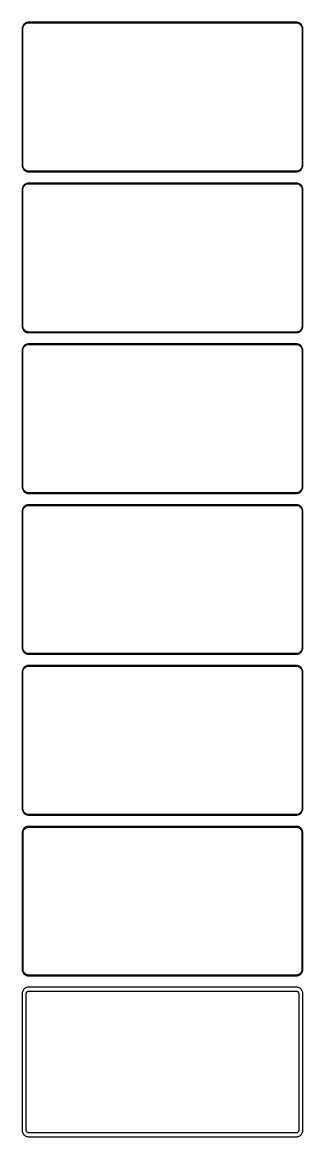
# Model space of a CAD drawing. Header units: metres. Extents: x -112 to 112, y 1875 to 3801.
# Drawn here: x -112 to 112, y 1875 to 2769 of the extents above; entities that cross this region are included whole.
import ezdxf

# ---------------------------------------------------------------- set-up
doc = ezdxf.new("R2010")
doc.units = ezdxf.units.M

msp = doc.modelspace()

# ---------------------------------------------------------------- linework, layer by layer
for p, q in [((-112.461, 2764.63), (-112.5, 2764)), ((-112.5, 2764), (-112.5, 2654)), ((-112.343, 2765.24), (-112.461, 2764.63)), ((-112.149, 2765.84), (-112.343, 2765.24)), ((-111.882, 2766.41), (-112.149, 2765.84)), ((-112, 2763.75), (-111.963, 2764.35)), ((-112, 2654.25), (-112, 2763.75)), ((-111.963, 2764.35), (-111.851, 2764.93)), ((-111.545, 2766.94), (-111.882, 2766.41)), ((-111.851, 2764.93), (-111.666, 2765.5)), ((-111.666, 2765.5), (-111.412, 2766.04)), ((-111.145, 2767.42), (-111.545, 2766.94)), ((-111.412, 2766.04), (-111.093, 2766.54)), ((-110.687, 2767.85), (-111.145, 2767.42)), ((-111.093, 2766.54), (-110.713, 2767)), ((-110.713, 2767), (-110.278, 2767.41)), ((-110.179, 2768.22), (-110.687, 2767.85)), ((-110.278, 2767.41), (-109.795, 2767.76)), ((-109.629, 2768.52), (-110.179, 2768.22)), ((-109.795, 2767.76), (-109.272, 2768.05)), ((-109.045, 2768.76), (-109.629, 2768.52)), ((-109.272, 2768.05), (-108.718, 2768.27)), ((-108.437, 2768.91), (-109.045, 2768.76)), ((-108.718, 2768.27), (-108.14, 2768.42)), ((-107.814, 2768.99), (-108.437, 2768.91)), ((-108.14, 2768.42), (-107.548, 2768.49)), ((107.814, 2768.99), (-107.814, 2768.99)), ((-107.548, 2768.49), (107.548, 2768.49)), ((107.548, 2768.49), (108.14, 2768.42)), ((108.437, 2768.91), (107.814, 2768.99)), ((108.14, 2768.42), (108.718, 2768.27)), ((109.045, 2768.76), (108.437, 2768.91)), ((108.718, 2768.27), (109.272, 2768.05)), ((109.629, 2768.52), (109.045, 2768.76)), ((109.272, 2768.05), (109.795, 2767.76)), ((110.179, 2768.22), (109.629, 2768.52)), ((109.795, 2767.76), (110.278, 2767.41)), ((110.687, 2767.85), (110.179, 2768.22)), ((110.278, 2767.41), (110.713, 2767)), ((111.145, 2767.42), (110.687, 2767.85)), ((110.713, 2767), (111.093, 2766.54)), ((111.093, 2766.54), (111.412, 2766.04)), ((111.545, 2766.94), (111.145, 2767.42)), ((111.412, 2766.04), (111.666, 2765.5)), ((111.882, 2766.41), (111.545, 2766.94)), ((111.666, 2765.5), (111.851, 2764.93)), ((111.851, 2764.93), (111.963, 2764.35)), ((112.149, 2765.84), (111.882, 2766.41)), ((111.963, 2764.35), (112, 2763.75)), ((112, 2763.75), (112, 2654.25)), ((112.343, 2765.24), (112.149, 2765.84)), ((112.461, 2764.63), (112.343, 2765.24)), ((112.5, 2764), (112.461, 2764.63)), ((112.5, 2654), (112.5, 2764)), ((-112.5, 2654), (-112.461, 2653.37)), ((-112.461, 2653.37), (-112.343, 2652.76)), ((-112.343, 2652.76), (-112.149, 2652.16)), ((-112.149, 2652.16), (-111.882, 2651.59)), ((-111.963, 2653.65), (-112, 2654.25)), ((-111.851, 2653.07), (-111.963, 2653.65)), ((-111.882, 2651.59), (-111.545, 2651.06)), ((-111.666, 2652.5), (-111.851, 2653.07)), ((-111.412, 2651.96), (-111.666, 2652.5)), ((-111.545, 2651.06), (-111.145, 2650.58)), ((-111.093, 2651.46), (-111.412, 2651.96)), ((-111.145, 2650.58), (-110.687, 2650.15)), ((-110.713, 2651), (-111.093, 2651.46)), ((-110.278, 2650.59), (-110.713, 2651)), ((-110.687, 2650.15), (-110.179, 2649.78)), ((-109.795, 2650.24), (-110.278, 2650.59)), ((-110.179, 2649.78), (-109.629, 2649.48)), ((-109.272, 2649.95), (-109.795, 2650.24)), ((-109.629, 2649.48), (-109.045, 2649.24)), ((-108.718, 2649.73), (-109.272, 2649.95)), ((-109.045, 2649.24), (-108.437, 2649.09)), ((-108.14, 2649.58), (-108.718, 2649.73)), ((-108.437, 2649.09), (-107.814, 2649.01)), ((-107.548, 2649.51), (-108.14, 2649.58)), ((-107.814, 2649.01), (107.814, 2649.01)), ((107.548, 2649.51), (-107.548, 2649.51)), ((108.14, 2649.58), (107.548, 2649.51)), ((107.814, 2649.01), (108.437, 2649.09)), ((108.718, 2649.73), (108.14, 2649.58)), ((108.437, 2649.09), (109.045, 2649.24)), ((109.272, 2649.95), (108.718, 2649.73)), ((109.045, 2649.24), (109.629, 2649.48)), ((109.795, 2650.24), (109.272, 2649.95)), ((109.629, 2649.48), (110.179, 2649.78)), ((110.278, 2650.59), (109.795, 2650.24)), ((110.179, 2649.78), (110.687, 2650.15)), ((110.713, 2651), (110.278, 2650.59)), ((110.687, 2650.15), (111.145, 2650.58)), ((111.093, 2651.46), (110.713, 2651)), ((111.412, 2651.96), (111.093, 2651.46)), ((111.145, 2650.58), (111.545, 2651.06)), ((111.666, 2652.5), (111.412, 2651.96)), ((111.545, 2651.06), (111.882, 2651.59)), ((111.851, 2653.07), (111.666, 2652.5)), ((111.963, 2653.65), (111.851, 2653.07)), ((111.882, 2651.59), (112.149, 2652.16)), ((112, 2654.25), (111.963, 2653.65)), ((112.149, 2652.16), (112.343, 2652.76)), ((112.343, 2652.76), (112.461, 2653.37)), ((112.461, 2653.37), (112.5, 2654)), ((-111.882, 2637.41), (-112.149, 2636.84)), ((-111.545, 2637.94), (-111.882, 2637.41)), ((-111.145, 2638.42), (-111.545, 2637.94)), ((-111.412, 2637.04), (-111.093, 2637.54)), ((-110.687, 2638.85), (-111.145, 2638.42)), ((-111.093, 2637.54), (-110.713, 2638)), ((-110.713, 2638), (-110.278, 2638.41)), ((-110.179, 2639.22), (-110.687, 2638.85)), ((-110.278, 2638.41), (-109.795, 2638.76)), ((-109.629, 2639.52), (-110.179, 2639.22)), ((-109.795, 2638.76), (-109.272, 2639.05)), ((-109.045, 2639.76), (-109.629, 2639.52)), ((-109.272, 2639.05), (-108.718, 2639.27)), ((-108.437, 2639.91), (-109.045, 2639.76)), ((-108.718, 2639.27), (-108.14, 2639.42)), ((-107.814, 2639.99), (-108.437, 2639.91)), ((-108.14, 2639.42), (-107.548, 2639.49)), ((107.814, 2639.99), (-107.814, 2639.99)), ((-107.548, 2639.49), (107.548, 2639.49)), ((107.548, 2639.49), (108.14, 2639.42)), ((108.437, 2639.91), (107.814, 2639.99)), ((108.14, 2639.42), (108.718, 2639.27)), ((109.045, 2639.76), (108.437, 2639.91)), ((108.718, 2639.27), (109.272, 2639.05)), ((109.629, 2639.52), (109.045, 2639.76)), ((109.272, 2639.05), (109.795, 2638.76)), ((110.179, 2639.22), (109.629, 2639.52)), ((109.795, 2638.76), (110.278, 2638.41)), ((110.687, 2638.85), (110.179, 2639.22)), ((110.278, 2638.41), (110.713, 2638)), ((111.145, 2638.42), (110.687, 2638.85)), ((110.713, 2638), (111.093, 2637.54)), ((111.093, 2637.54), (111.412, 2637.04)), ((111.545, 2637.94), (111.145, 2638.42)), ((111.882, 2637.41), (111.545, 2637.94)), ((112.149, 2636.84), (111.882, 2637.41)), ((-112.461, 2635.63), (-112.5, 2635)), ((-112.5, 2635), (-112.5, 2525)), ((-112.343, 2636.24), (-112.461, 2635.63)), ((-112.149, 2636.84), (-112.343, 2636.24)), ((-112, 2634.75), (-111.963, 2635.35)), ((-112, 2525.25), (-112, 2634.75)), ((-111.963, 2635.35), (-111.851, 2635.93)), ((-111.851, 2635.93), (-111.666, 2636.5)), ((-111.666, 2636.5), (-111.412, 2637.04)), ((111.412, 2637.04), (111.666, 2636.5)), ((111.666, 2636.5), (111.851, 2635.93)), ((111.851, 2635.93), (111.963, 2635.35)), ((111.963, 2635.35), (112, 2634.75)), ((112, 2634.75), (112, 2525.25)), ((112.343, 2636.24), (112.149, 2636.84)), ((112.461, 2635.63), (112.343, 2636.24)), ((112.5, 2635), (112.461, 2635.63)), ((112.5, 2525), (112.5, 2635)), ((-112.5, 2525), (-112.461, 2524.37)), ((-112.461, 2524.37), (-112.343, 2523.76)), ((-112.343, 2523.76), (-112.149, 2523.16)), ((-112.149, 2523.16), (-111.882, 2522.59)), ((-111.963, 2524.65), (-112, 2525.25)), ((-111.851, 2524.07), (-111.963, 2524.65)), ((-111.882, 2522.59), (-111.545, 2522.06)), ((-111.666, 2523.5), (-111.851, 2524.07)), ((-111.412, 2522.96), (-111.666, 2523.5)), ((-111.545, 2522.06), (-111.145, 2521.58)), ((-111.093, 2522.46), (-111.412, 2522.96)), ((-111.145, 2521.58), (-110.687, 2521.15)), ((-110.713, 2522), (-111.093, 2522.46)), ((-110.278, 2521.59), (-110.713, 2522)), ((-110.687, 2521.15), (-110.179, 2520.78)), ((-109.795, 2521.24), (-110.278, 2521.59)), ((-109.272, 2520.95), (-109.795, 2521.24)), ((109.795, 2521.24), (109.272, 2520.95)), ((110.278, 2521.59), (109.795, 2521.24)), ((110.179, 2520.78), (110.687, 2521.15)), ((110.713, 2522), (110.278, 2521.59)), ((110.687, 2521.15), (111.145, 2521.58)), ((111.093, 2522.46), (110.713, 2522)), ((111.412, 2522.96), (111.093, 2522.46)), ((111.145, 2521.58), (111.545, 2522.06)), ((111.666, 2523.5), (111.412, 2522.96)), ((111.545, 2522.06), (111.882, 2522.59)), ((111.851, 2524.07), (111.666, 2523.5)), ((111.963, 2524.65), (111.851, 2524.07)), ((111.882, 2522.59), (112.149, 2523.16)), ((112, 2525.25), (111.963, 2524.65)), ((112.149, 2523.16), (112.343, 2523.76)), ((112.343, 2523.76), (112.461, 2524.37)), ((112.461, 2524.37), (112.5, 2525)), ((-110.179, 2520.78), (-109.629, 2520.48)), ((-109.629, 2520.48), (-109.045, 2520.24)), ((-108.718, 2520.73), (-109.272, 2520.95)), ((-109.045, 2520.24), (-108.437, 2520.09)), ((-108.14, 2520.58), (-108.718, 2520.73)), ((-108.437, 2520.09), (-107.814, 2520.01)), ((-107.548, 2520.51), (-108.14, 2520.58)), ((-107.814, 2520.01), (107.814, 2520.01)), ((107.548, 2520.51), (-107.548, 2520.51)), ((108.14, 2520.58), (107.548, 2520.51)), ((107.814, 2520.01), (108.437, 2520.09)), ((108.718, 2520.73), (108.14, 2520.58)), ((108.437, 2520.09), (109.045, 2520.24)), ((109.272, 2520.95), (108.718, 2520.73)), ((109.045, 2520.24), (109.629, 2520.48)), ((109.629, 2520.48), (110.179, 2520.78)), ((-112.461, 2506.63), (-112.5, 2506)), ((-112.5, 2506), (-112.5, 2396)), ((-112.343, 2507.24), (-112.461, 2506.63)), ((-112.149, 2507.84), (-112.343, 2507.24)), ((-111.882, 2508.41), (-112.149, 2507.84)), ((-112, 2505.75), (-111.963, 2506.35)), ((-112, 2396.25), (-112, 2505.75)), ((-111.963, 2506.35), (-111.851, 2506.93)), ((-111.545, 2508.94), (-111.882, 2508.41)), ((-111.851, 2506.93), (-111.666, 2507.5)), ((-111.666, 2507.5), (-111.412, 2508.04)), ((-111.145, 2509.42), (-111.545, 2508.94)), ((-111.412, 2508.04), (-111.093, 2508.54)), ((-110.687, 2509.85), (-111.145, 2509.42)), ((-111.093, 2508.54), (-110.713, 2509)), ((-110.713, 2509), (-110.278, 2509.41)), ((-110.179, 2510.22), (-110.687, 2509.85)), ((-110.278, 2509.41), (-109.795, 2509.76)), ((-109.629, 2510.52), (-110.179, 2510.22)), ((-109.795, 2509.76), (-109.272, 2510.05)), ((-109.045, 2510.76), (-109.629, 2510.52)), ((-109.272, 2510.05), (-108.718, 2510.27)), ((-108.437, 2510.91), (-109.045, 2510.76)), ((-108.718, 2510.27), (-108.14, 2510.42)), ((-107.814, 2510.99), (-108.437, 2510.91)), ((-108.14, 2510.42), (-107.548, 2510.49)), ((107.814, 2510.99), (-107.814, 2510.99)), ((-107.548, 2510.49), (107.548, 2510.49)), ((107.548, 2510.49), (108.14, 2510.42)), ((108.437, 2510.91), (107.814, 2510.99)), ((108.14, 2510.42), (108.718, 2510.27)), ((109.045, 2510.76), (108.437, 2510.91)), ((108.718, 2510.27), (109.272, 2510.05)), ((109.629, 2510.52), (109.045, 2510.76)), ((109.272, 2510.05), (109.795, 2509.76)), ((110.179, 2510.22), (109.629, 2510.52)), ((109.795, 2509.76), (110.278, 2509.41)), ((110.687, 2509.85), (110.179, 2510.22)), ((110.278, 2509.41), (110.713, 2509)), ((111.145, 2509.42), (110.687, 2509.85)), ((110.713, 2509), (111.093, 2508.54)), ((111.093, 2508.54), (111.412, 2508.04)), ((111.545, 2508.94), (111.145, 2509.42)), ((111.412, 2508.04), (111.666, 2507.5)), ((111.882, 2508.41), (111.545, 2508.94)), ((111.666, 2507.5), (111.851, 2506.93)), ((111.851, 2506.93), (111.963, 2506.35)), ((112.149, 2507.84), (111.882, 2508.41)), ((111.963, 2506.35), (112, 2505.75)), ((112, 2505.75), (112, 2396.25)), ((112.343, 2507.24), (112.149, 2507.84)), ((112.461, 2506.63), (112.343, 2507.24)), ((112.5, 2506), (112.461, 2506.63)), ((112.5, 2396), (112.5, 2506)), ((-112.5, 2396), (-112.461, 2395.37)), ((-111.963, 2395.65), (-112, 2396.25)), ((112, 2396.25), (111.963, 2395.65)), ((112.461, 2395.37), (112.5, 2396)), ((-112.461, 2395.37), (-112.343, 2394.76)), ((-112.343, 2394.76), (-112.149, 2394.16)), ((-112.149, 2394.16), (-111.882, 2393.59)), ((-111.851, 2395.07), (-111.963, 2395.65)), ((-111.882, 2393.59), (-111.545, 2393.06)), ((-111.666, 2394.5), (-111.851, 2395.07)), ((-111.412, 2393.96), (-111.666, 2394.5)), ((-111.545, 2393.06), (-111.145, 2392.58)), ((-111.093, 2393.46), (-111.412, 2393.96)), ((-111.145, 2392.58), (-110.687, 2392.15)), ((-110.713, 2393), (-111.093, 2393.46)), ((-110.278, 2392.59), (-110.713, 2393)), ((-110.687, 2392.15), (-110.179, 2391.78)), ((-109.795, 2392.24), (-110.278, 2392.59)), ((-110.179, 2391.78), (-109.629, 2391.48)), ((-109.272, 2391.95), (-109.795, 2392.24)), ((-109.629, 2391.48), (-109.045, 2391.24)), ((-108.718, 2391.73), (-109.272, 2391.95)), ((-109.045, 2391.24), (-108.437, 2391.09)), ((-108.14, 2391.58), (-108.718, 2391.73)), ((-108.437, 2391.09), (-107.814, 2391.01)), ((-107.548, 2391.51), (-108.14, 2391.58)), ((-107.814, 2391.01), (107.814, 2391.01)), ((107.548, 2391.51), (-107.548, 2391.51)), ((108.14, 2391.58), (107.548, 2391.51)), ((107.814, 2391.01), (108.437, 2391.09)), ((108.718, 2391.73), (108.14, 2391.58)), ((108.437, 2391.09), (109.045, 2391.24)), ((109.272, 2391.95), (108.718, 2391.73)), ((109.045, 2391.24), (109.629, 2391.48)), ((109.795, 2392.24), (109.272, 2391.95)), ((109.629, 2391.48), (110.179, 2391.78)), ((110.278, 2392.59), (109.795, 2392.24)), ((110.179, 2391.78), (110.687, 2392.15)), ((110.713, 2393), (110.278, 2392.59)), ((110.687, 2392.15), (111.145, 2392.58)), ((111.093, 2393.46), (110.713, 2393)), ((111.412, 2393.96), (111.093, 2393.46)), ((111.145, 2392.58), (111.545, 2393.06)), ((111.666, 2394.5), (111.412, 2393.96)), ((111.545, 2393.06), (111.882, 2393.59)), ((111.851, 2395.07), (111.666, 2394.5)), ((111.963, 2395.65), (111.851, 2395.07)), ((111.882, 2393.59), (112.149, 2394.16)), ((112.149, 2394.16), (112.343, 2394.76)), ((112.343, 2394.76), (112.461, 2395.37)), ((-112.343, 2378.24), (-112.461, 2377.63)), ((-112.149, 2378.84), (-112.343, 2378.24)), ((-111.882, 2379.41), (-112.149, 2378.84)), ((-111.545, 2379.94), (-111.882, 2379.41)), ((-111.851, 2377.93), (-111.666, 2378.5)), ((-111.666, 2378.5), (-111.412, 2379.04)), ((-111.145, 2380.42), (-111.545, 2379.94)), ((-111.412, 2379.04), (-111.093, 2379.54)), ((-110.687, 2380.85), (-111.145, 2380.42)), ((-111.093, 2379.54), (-110.713, 2380)), ((-110.713, 2380), (-110.278, 2380.41)), ((-110.179, 2381.22), (-110.687, 2380.85)), ((-110.278, 2380.41), (-109.795, 2380.76)), ((-109.629, 2381.52), (-110.179, 2381.22)), ((-109.795, 2380.76), (-109.272, 2381.05)), ((-109.045, 2381.76), (-109.629, 2381.52)), ((-109.272, 2381.05), (-108.718, 2381.27)), ((-108.437, 2381.91), (-109.045, 2381.76)), ((-108.718, 2381.27), (-108.14, 2381.42)), ((-107.814, 2381.99), (-108.437, 2381.91)), ((-108.14, 2381.42), (-107.548, 2381.49)), ((107.814, 2381.99), (-107.814, 2381.99)), ((-107.548, 2381.49), (107.548, 2381.49)), ((107.548, 2381.49), (108.14, 2381.42)), ((108.437, 2381.91), (107.814, 2381.99)), ((108.14, 2381.42), (108.718, 2381.27)), ((109.045, 2381.76), (108.437, 2381.91)), ((108.718, 2381.27), (109.272, 2381.05)), ((109.629, 2381.52), (109.045, 2381.76)), ((109.272, 2381.05), (109.795, 2380.76)), ((110.179, 2381.22), (109.629, 2381.52)), ((109.795, 2380.76), (110.278, 2380.41)), ((110.687, 2380.85), (110.179, 2381.22)), ((110.278, 2380.41), (110.713, 2380)), ((111.145, 2380.42), (110.687, 2380.85)), ((110.713, 2380), (111.093, 2379.54)), ((111.093, 2379.54), (111.412, 2379.04)), ((111.545, 2379.94), (111.145, 2380.42)), ((111.412, 2379.04), (111.666, 2378.5)), ((111.882, 2379.41), (111.545, 2379.94)), ((111.666, 2378.5), (111.851, 2377.93)), ((112.149, 2378.84), (111.882, 2379.41)), ((112.343, 2378.24), (112.149, 2378.84)), ((112.461, 2377.63), (112.343, 2378.24)), ((-112.461, 2377.63), (-112.5, 2377)), ((-112.5, 2377), (-112.5, 2267)), ((-112, 2376.75), (-111.963, 2377.35)), ((-112, 2267.25), (-112, 2376.75)), ((-111.963, 2377.35), (-111.851, 2377.93)), ((111.851, 2377.93), (111.963, 2377.35)), ((111.963, 2377.35), (112, 2376.75)), ((112, 2376.75), (112, 2267.25)), ((112.5, 2377), (112.461, 2377.63)), ((112.5, 2267), (112.5, 2377)), ((-112.5, 2267), (-112.461, 2266.37)), ((-112.461, 2266.37), (-112.343, 2265.76)), ((-112.343, 2265.76), (-112.149, 2265.16)), ((-112.149, 2265.16), (-111.882, 2264.59)), ((-111.963, 2266.65), (-112, 2267.25)), ((-111.851, 2266.07), (-111.963, 2266.65)), ((-111.882, 2264.59), (-111.545, 2264.06)), ((-111.666, 2265.5), (-111.851, 2266.07)), ((-111.412, 2264.96), (-111.666, 2265.5)), ((-111.545, 2264.06), (-111.145, 2263.58)), ((-111.093, 2264.46), (-111.412, 2264.96)), ((-111.145, 2263.58), (-110.687, 2263.15)), ((-110.713, 2264), (-111.093, 2264.46)), ((-110.278, 2263.59), (-110.713, 2264)), ((-110.687, 2263.15), (-110.179, 2262.78)), ((-109.795, 2263.24), (-110.278, 2263.59)), ((-110.179, 2262.78), (-109.629, 2262.48)), ((-109.272, 2262.95), (-109.795, 2263.24)), ((-109.629, 2262.48), (-109.045, 2262.24)), ((-108.718, 2262.73), (-109.272, 2262.95)), ((-109.045, 2262.24), (-108.437, 2262.09)), ((-108.14, 2262.58), (-108.718, 2262.73)), ((-108.437, 2262.09), (-107.814, 2262.01)), ((-107.548, 2262.51), (-108.14, 2262.58)), ((-107.814, 2262.01), (107.814, 2262.01)), ((107.548, 2262.51), (-107.548, 2262.51)), ((108.14, 2262.58), (107.548, 2262.51)), ((107.814, 2262.01), (108.437, 2262.09)), ((108.718, 2262.73), (108.14, 2262.58)), ((108.437, 2262.09), (109.045, 2262.24)), ((109.272, 2262.95), (108.718, 2262.73)), ((109.045, 2262.24), (109.629, 2262.48)), ((109.795, 2263.24), (109.272, 2262.95)), ((109.629, 2262.48), (110.179, 2262.78)), ((110.278, 2263.59), (109.795, 2263.24)), ((110.179, 2262.78), (110.687, 2263.15)), ((110.713, 2264), (110.278, 2263.59)), ((110.687, 2263.15), (111.145, 2263.58)), ((111.093, 2264.46), (110.713, 2264)), ((111.412, 2264.96), (111.093, 2264.46)), ((111.145, 2263.58), (111.545, 2264.06)), ((111.666, 2265.5), (111.412, 2264.96)), ((111.545, 2264.06), (111.882, 2264.59)), ((111.851, 2266.07), (111.666, 2265.5)), ((111.963, 2266.65), (111.851, 2266.07)), ((111.882, 2264.59), (112.149, 2265.16)), ((112, 2267.25), (111.963, 2266.65)), ((112.149, 2265.16), (112.343, 2265.76)), ((112.343, 2265.76), (112.461, 2266.37)), ((112.461, 2266.37), (112.5, 2267)), ((-108.437, 2252.91), (-109.045, 2252.76)), ((-107.814, 2252.99), (-108.437, 2252.91)), ((107.814, 2252.99), (-107.814, 2252.99)), ((108.437, 2252.91), (107.814, 2252.99)), ((109.045, 2252.76), (108.437, 2252.91)), ((-112.461, 2248.63), (-112.5, 2248)), ((-112.5, 2248), (-112.5, 2138)), ((-112.343, 2249.24), (-112.461, 2248.63)), ((-112.149, 2249.84), (-112.343, 2249.24)), ((-111.882, 2250.41), (-112.149, 2249.84)), ((-112, 2247.75), (-111.963, 2248.35)), ((-112, 2138.25), (-112, 2247.75)), ((-111.963, 2248.35), (-111.851, 2248.93)), ((-111.545, 2250.94), (-111.882, 2250.41)), ((-111.851, 2248.93), (-111.666, 2249.5)), ((-111.666, 2249.5), (-111.412, 2250.04)), ((-111.145, 2251.42), (-111.545, 2250.94)), ((-111.412, 2250.04), (-111.093, 2250.54)), ((-110.687, 2251.85), (-111.145, 2251.42)), ((-111.093, 2250.54), (-110.713, 2251)), ((-110.713, 2251), (-110.278, 2251.41)), ((-110.179, 2252.22), (-110.687, 2251.85)), ((-110.278, 2251.41), (-109.795, 2251.76)), ((-109.629, 2252.52), (-110.179, 2252.22)), ((-109.795, 2251.76), (-109.272, 2252.05)), ((-109.045, 2252.76), (-109.629, 2252.52)), ((-109.272, 2252.05), (-108.718, 2252.27)), ((-108.718, 2252.27), (-108.14, 2252.42)), ((-108.14, 2252.42), (-107.548, 2252.49)), ((-107.548, 2252.49), (107.548, 2252.49)), ((107.548, 2252.49), (108.14, 2252.42)), ((108.14, 2252.42), (108.718, 2252.27)), ((108.718, 2252.27), (109.272, 2252.05)), ((109.629, 2252.52), (109.045, 2252.76)), ((109.272, 2252.05), (109.795, 2251.76)), ((110.179, 2252.22), (109.629, 2252.52)), ((109.795, 2251.76), (110.278, 2251.41)), ((110.687, 2251.85), (110.179, 2252.22)), ((110.278, 2251.41), (110.713, 2251)), ((111.145, 2251.42), (110.687, 2251.85)), ((110.713, 2251), (111.093, 2250.54)), ((111.093, 2250.54), (111.412, 2250.04)), ((111.545, 2250.94), (111.145, 2251.42)), ((111.412, 2250.04), (111.666, 2249.5)), ((111.882, 2250.41), (111.545, 2250.94)), ((111.666, 2249.5), (111.851, 2248.93)), ((111.851, 2248.93), (111.963, 2248.35)), ((112.149, 2249.84), (111.882, 2250.41)), ((111.963, 2248.35), (112, 2247.75)), ((112, 2247.75), (112, 2138.25)), ((112.343, 2249.24), (112.149, 2249.84)), ((112.461, 2248.63), (112.343, 2249.24)), ((112.5, 2248), (112.461, 2248.63)), ((112.5, 2138), (112.5, 2248)), ((-112.5, 2138), (-112.461, 2137.37)), ((-112.461, 2137.37), (-112.343, 2136.76)), ((-112.343, 2136.76), (-112.149, 2136.16)), ((-111.963, 2137.65), (-112, 2138.25)), ((-111.851, 2137.07), (-111.963, 2137.65)), ((-111.666, 2136.5), (-111.851, 2137.07)), ((111.851, 2137.07), (111.666, 2136.5)), ((111.963, 2137.65), (111.851, 2137.07)), ((112, 2138.25), (111.963, 2137.65)), ((112.149, 2136.16), (112.343, 2136.76)), ((112.343, 2136.76), (112.461, 2137.37)), ((112.461, 2137.37), (112.5, 2138)), ((-112.149, 2136.16), (-111.882, 2135.59)), ((-111.882, 2135.59), (-111.545, 2135.06)), ((-111.412, 2135.96), (-111.666, 2136.5)), ((-111.545, 2135.06), (-111.145, 2134.58)), ((-111.093, 2135.46), (-111.412, 2135.96)), ((-111.145, 2134.58), (-110.687, 2134.15)), ((-110.713, 2135), (-111.093, 2135.46)), ((-110.278, 2134.59), (-110.713, 2135)), ((-110.687, 2134.15), (-110.179, 2133.78)), ((-109.795, 2134.24), (-110.278, 2134.59)), ((-110.179, 2133.78), (-109.629, 2133.48)), ((-109.272, 2133.95), (-109.795, 2134.24)), ((-109.629, 2133.48), (-109.045, 2133.24)), ((-108.718, 2133.73), (-109.272, 2133.95)), ((-109.045, 2133.24), (-108.437, 2133.09)), ((-108.14, 2133.58), (-108.718, 2133.73)), ((-108.437, 2133.09), (-107.814, 2133.01)), ((-107.548, 2133.51), (-108.14, 2133.58)), ((-107.814, 2133.01), (107.814, 2133.01)), ((107.548, 2133.51), (-107.548, 2133.51)), ((108.14, 2133.58), (107.548, 2133.51)), ((107.814, 2133.01), (108.437, 2133.09)), ((108.718, 2133.73), (108.14, 2133.58)), ((108.437, 2133.09), (109.045, 2133.24)), ((109.272, 2133.95), (108.718, 2133.73)), ((109.045, 2133.24), (109.629, 2133.48)), ((109.795, 2134.24), (109.272, 2133.95)), ((109.629, 2133.48), (110.179, 2133.78)), ((110.278, 2134.59), (109.795, 2134.24)), ((110.179, 2133.78), (110.687, 2134.15)), ((110.713, 2135), (110.278, 2134.59)), ((110.687, 2134.15), (111.145, 2134.58)), ((111.093, 2135.46), (110.713, 2135)), ((111.412, 2135.96), (111.093, 2135.46)), ((111.145, 2134.58), (111.545, 2135.06)), ((111.666, 2136.5), (111.412, 2135.96)), ((111.545, 2135.06), (111.882, 2135.59)), ((111.882, 2135.59), (112.149, 2136.16)), ((-112.461, 2119.63), (-112.5, 2119)), ((-112.5, 2119), (-112.5, 2009)), ((-112.343, 2120.24), (-112.461, 2119.63)), ((-112.149, 2120.84), (-112.343, 2120.24)), ((-111.882, 2121.41), (-112.149, 2120.84)), ((-111.545, 2121.94), (-111.882, 2121.41)), ((-111.828, 2118.75), (-111.792, 2119.32)), ((-111.828, 2009.25), (-111.828, 2118.75)), ((-111.792, 2119.32), (-111.685, 2119.89)), ((-111.685, 2119.89), (-111.507, 2120.44)), ((-111.145, 2122.42), (-111.545, 2121.94)), ((-111.507, 2120.44), (-111.262, 2120.96)), ((-111.262, 2120.96), (-110.954, 2121.44)), ((-110.687, 2122.85), (-111.145, 2122.42)), ((-110.954, 2121.44), (-110.588, 2121.88)), ((-110.179, 2123.22), (-110.687, 2122.85)), ((-110.588, 2121.88), (-110.168, 2122.28)), ((-109.629, 2123.52), (-110.179, 2123.22)), ((-110.168, 2122.28), (-109.703, 2122.62)), ((-109.703, 2122.62), (-109.199, 2122.89)), ((-109.045, 2123.76), (-109.629, 2123.52)), ((-109.199, 2122.89), (-108.665, 2123.1)), ((-108.437, 2123.91), (-109.045, 2123.76)), ((-108.665, 2123.1), (-108.108, 2123.25)), ((-107.814, 2123.99), (-108.437, 2123.91)), ((-108.108, 2123.25), (-107.537, 2123.32)), ((107.814, 2123.99), (-107.814, 2123.99)), ((-107.537, 2123.32), (107.537, 2123.32)), ((107.537, 2123.32), (108.108, 2123.25)), ((108.437, 2123.91), (107.814, 2123.99)), ((108.108, 2123.25), (108.665, 2123.1)), ((109.045, 2123.76), (108.437, 2123.91)), ((108.665, 2123.1), (109.199, 2122.89)), ((109.629, 2123.52), (109.045, 2123.76)), ((109.199, 2122.89), (109.703, 2122.62)), ((110.179, 2123.22), (109.629, 2123.52)), ((109.703, 2122.62), (110.168, 2122.28)), ((110.168, 2122.28), (110.588, 2121.88)), ((110.687, 2122.85), (110.179, 2123.22)), ((110.588, 2121.88), (110.954, 2121.44)), ((111.145, 2122.42), (110.687, 2122.85)), ((110.954, 2121.44), (111.262, 2120.96)), ((111.545, 2121.94), (111.145, 2122.42)), ((111.262, 2120.96), (111.507, 2120.44)), ((111.507, 2120.44), (111.685, 2119.89)), ((111.882, 2121.41), (111.545, 2121.94)), ((111.685, 2119.89), (111.792, 2119.32)), ((111.792, 2119.32), (111.828, 2118.75)), ((111.828, 2118.75), (111.828, 2009.25)), ((112.149, 2120.84), (111.882, 2121.41)), ((112.343, 2120.24), (112.149, 2120.84)), ((112.461, 2119.63), (112.343, 2120.24)), ((112.5, 2119), (112.461, 2119.63)), ((112.5, 2009), (112.5, 2119)), ((-112.5, 2009), (-112.461, 2008.37)), ((-112.461, 2008.37), (-112.343, 2007.76)), ((-112.343, 2007.76), (-112.149, 2007.16)), ((-112.149, 2007.16), (-111.882, 2006.59)), ((-111.882, 2006.59), (-111.545, 2006.06)), ((-111.792, 2008.68), (-111.828, 2009.25)), ((-111.685, 2008.11), (-111.792, 2008.68)), ((-111.507, 2007.56), (-111.685, 2008.11)), ((-111.545, 2006.06), (-111.145, 2005.58)), ((-111.262, 2007.04), (-111.507, 2007.56)), ((-110.954, 2006.56), (-111.262, 2007.04)), ((-111.145, 2005.58), (-110.687, 2005.15)), ((-110.588, 2006.12), (-110.954, 2006.56)), ((-110.687, 2005.15), (-110.179, 2004.78)), ((-110.168, 2005.72), (-110.588, 2006.12)), ((-110.179, 2004.78), (-109.629, 2004.48)), ((-109.703, 2005.38), (-110.168, 2005.72)), ((-109.199, 2005.11), (-109.703, 2005.38)), ((-109.629, 2004.48), (-109.045, 2004.24)), ((-108.665, 2004.9), (-109.199, 2005.11)), ((-109.045, 2004.24), (-108.437, 2004.09)), ((-108.108, 2004.75), (-108.665, 2004.9)), ((-108.437, 2004.09), (-107.814, 2004.01)), ((-107.537, 2004.68), (-108.108, 2004.75)), ((-107.814, 2004.01), (107.814, 2004.01)), ((107.537, 2004.68), (-107.537, 2004.68)), ((108.108, 2004.75), (107.537, 2004.68)), ((107.814, 2004.01), (108.437, 2004.09)), ((108.665, 2004.9), (108.108, 2004.75)), ((108.437, 2004.09), (109.045, 2004.24)), ((109.199, 2005.11), (108.665, 2004.9)), ((109.045, 2004.24), (109.629, 2004.48)), ((109.703, 2005.38), (109.199, 2005.11)), ((109.629, 2004.48), (110.179, 2004.78)), ((110.168, 2005.72), (109.703, 2005.38)), ((110.588, 2006.12), (110.168, 2005.72)), ((110.179, 2004.78), (110.687, 2005.15)), ((110.954, 2006.56), (110.588, 2006.12)), ((110.687, 2005.15), (111.145, 2005.58)), ((111.262, 2007.04), (110.954, 2006.56)), ((111.145, 2005.58), (111.545, 2006.06)), ((111.507, 2007.56), (111.262, 2007.04)), ((111.685, 2008.11), (111.507, 2007.56)), ((111.545, 2006.06), (111.882, 2006.59)), ((111.792, 2008.68), (111.685, 2008.11)), ((111.828, 2009.25), (111.792, 2008.68)), ((111.882, 2006.59), (112.149, 2007.16)), ((112.149, 2007.16), (112.343, 2007.76)), ((112.343, 2007.76), (112.461, 2008.37)), ((112.461, 2008.37), (112.5, 2009)), ((-110.687, 1993.85), (-111.145, 1993.42)), ((-110.179, 1994.22), (-110.687, 1993.85)), ((-109.629, 1994.52), (-110.179, 1994.22)), ((-109.045, 1994.76), (-109.629, 1994.52)), ((-108.437, 1994.91), (-109.045, 1994.76)), ((-107.814, 1994.99), (-108.437, 1994.91)), ((107.814, 1994.99), (-107.814, 1994.99)), ((108.437, 1994.91), (107.814, 1994.99)), ((109.045, 1994.76), (108.437, 1994.91)), ((109.629, 1994.52), (109.045, 1994.76)), ((110.179, 1994.22), (109.629, 1994.52)), ((110.687, 1993.85), (110.179, 1994.22)), ((111.145, 1993.42), (110.687, 1993.85)), ((-112.461, 1990.63), (-112.5, 1990)), ((-112.5, 1990), (-112.5, 1880)), ((-112.343, 1991.24), (-112.461, 1990.63)), ((-112.149, 1991.84), (-112.343, 1991.24)), ((-111.882, 1992.41), (-112.149, 1991.84)), ((-111.545, 1992.94), (-111.882, 1992.41)), ((-111.145, 1993.42), (-111.545, 1992.94)), ((-109.36, 1989.75), (-109.343, 1990.01)), ((-109.36, 1880.25), (-109.36, 1989.75)), ((-109.343, 1990.01), (-109.293, 1990.27)), ((-109.293, 1990.27), (-109.211, 1990.53)), ((-109.211, 1990.53), (-109.099, 1990.77)), ((-109.099, 1990.77), (-108.957, 1990.99)), ((-108.957, 1990.99), (-108.788, 1991.19)), ((-108.788, 1991.19), (-108.595, 1991.38)), ((-108.595, 1991.38), (-108.38, 1991.53)), ((-108.38, 1991.53), (-108.148, 1991.66)), ((-108.148, 1991.66), (-107.902, 1991.76)), ((-107.902, 1991.76), (-107.645, 1991.82)), ((-107.645, 1991.82), (-107.382, 1991.86)), ((-107.382, 1991.86), (107.382, 1991.86)), ((107.382, 1991.86), (107.645, 1991.82)), ((107.645, 1991.82), (107.902, 1991.76)), ((107.902, 1991.76), (108.148, 1991.66)), ((108.148, 1991.66), (108.38, 1991.53)), ((108.38, 1991.53), (108.595, 1991.38)), ((108.595, 1991.38), (108.788, 1991.19)), ((108.788, 1991.19), (108.957, 1990.99)), ((108.957, 1990.99), (109.099, 1990.77)), ((109.099, 1990.77), (109.211, 1990.53)), ((109.211, 1990.53), (109.293, 1990.27)), ((109.293, 1990.27), (109.343, 1990.01)), ((109.343, 1990.01), (109.36, 1989.75)), ((109.36, 1989.75), (109.36, 1880.25)), ((111.545, 1992.94), (111.145, 1993.42)), ((111.882, 1992.41), (111.545, 1992.94)), ((112.149, 1991.84), (111.882, 1992.41)), ((112.343, 1991.24), (112.149, 1991.84)), ((112.461, 1990.63), (112.343, 1991.24)), ((112.5, 1990), (112.461, 1990.63)), ((112.5, 1880), (112.5, 1990)), ((-112.5, 1880), (-112.461, 1879.37)), ((-112.461, 1879.37), (-112.343, 1878.76)), ((-112.343, 1878.76), (-112.149, 1878.16)), ((-112.149, 1878.16), (-111.882, 1877.59)), ((-111.882, 1877.59), (-111.545, 1877.06)), ((-109.343, 1879.99), (-109.36, 1880.25)), ((-109.293, 1879.73), (-109.343, 1879.99)), ((-109.211, 1879.47), (-109.293, 1879.73)), ((-109.099, 1879.23), (-109.211, 1879.47)), ((-108.957, 1879.01), (-109.099, 1879.23)), ((-108.788, 1878.81), (-108.957, 1879.01)), ((-108.595, 1878.62), (-108.788, 1878.81)), ((-108.38, 1878.47), (-108.595, 1878.62)), ((-108.148, 1878.34), (-108.38, 1878.47)), ((-107.902, 1878.24), (-108.148, 1878.34)), ((-107.645, 1878.18), (-107.902, 1878.24)), ((-107.382, 1878.14), (-107.645, 1878.18)), ((107.382, 1878.14), (-107.382, 1878.14)), ((107.645, 1878.18), (107.382, 1878.14)), ((107.902, 1878.24), (107.645, 1878.18)), ((108.148, 1878.34), (107.902, 1878.24)), ((108.38, 1878.47), (108.148, 1878.34)), ((108.595, 1878.62), (108.38, 1878.47)), ((108.788, 1878.81), (108.595, 1878.62)), ((108.957, 1879.01), (108.788, 1878.81)), ((109.099, 1879.23), (108.957, 1879.01)), ((109.211, 1879.47), (109.099, 1879.23)), ((109.293, 1879.73), (109.211, 1879.47)), ((109.343, 1879.99), (109.293, 1879.73)), ((109.36, 1880.25), (109.343, 1879.99)), ((111.545, 1877.06), (111.882, 1877.59)), ((111.882, 1877.59), (112.149, 1878.16)), ((112.149, 1878.16), (112.343, 1878.76)), ((112.343, 1878.76), (112.461, 1879.37)), ((112.461, 1879.37), (112.5, 1880)), ((-111.545, 1877.06), (-111.145, 1876.58)), ((-111.145, 1876.58), (-110.687, 1876.15)), ((-110.687, 1876.15), (-110.179, 1875.78)), ((-110.179, 1875.78), (-109.629, 1875.48)), ((-109.629, 1875.48), (-109.045, 1875.24)), ((-109.045, 1875.24), (-108.437, 1875.09)), ((-108.437, 1875.09), (-107.814, 1875.01)), ((-107.814, 1875.01), (107.814, 1875.01)), ((107.814, 1875.01), (108.437, 1875.09)), ((108.437, 1875.09), (109.045, 1875.24)), ((109.045, 1875.24), (109.629, 1875.48)), ((109.629, 1875.48), (110.179, 1875.78)), ((110.179, 1875.78), (110.687, 1876.15)), ((110.687, 1876.15), (111.145, 1876.58)), ((111.145, 1876.58), (111.545, 1877.06))]:
    msp.add_line(p, q)

doc.saveas('drawing.dxf')
